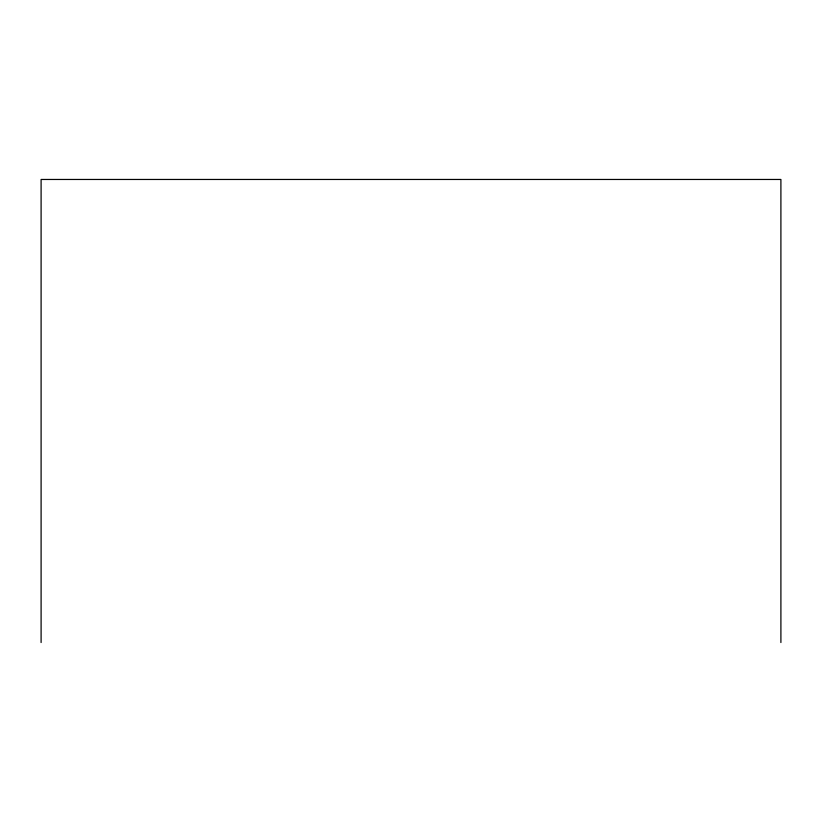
<?xml version="1.0" encoding="UTF-8"?>
<svg xmlns="http://www.w3.org/2000/svg" width="822" height="822" viewBox="0 0 822 822"><rect width="100%" height="100%" fill="white"/><g stroke="black" fill="none" stroke-linecap="round" stroke-linejoin="round"><path stroke-width="1.23" d="M780.9 642.537L780.9 179.463L41.1 179.463L41.1 642.537"/></g></svg>
